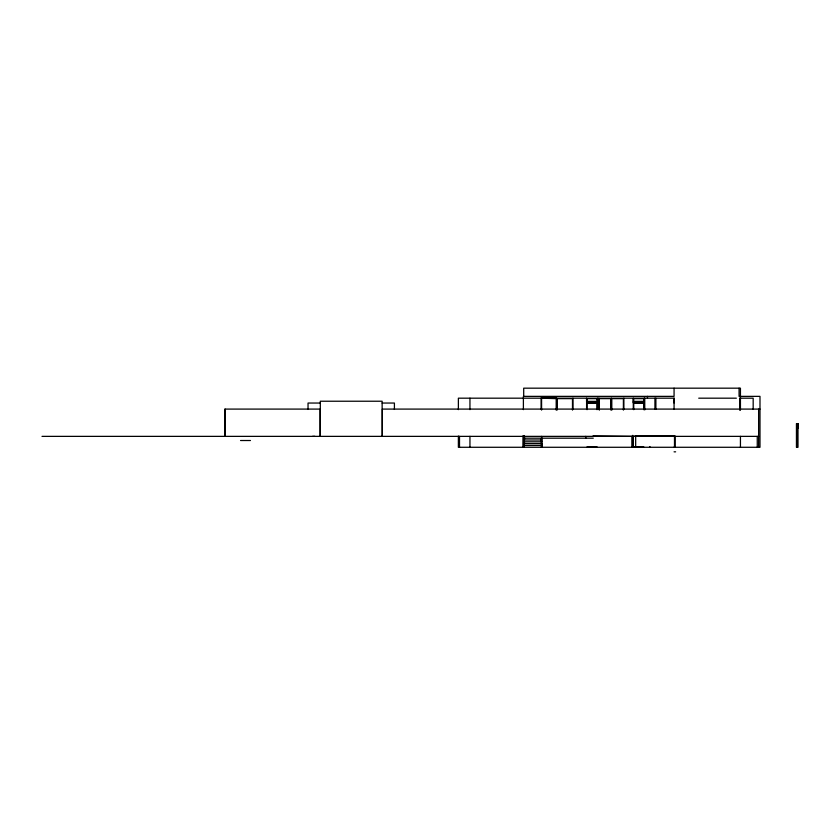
<?xml version="1.0" encoding="UTF-8"?>
<svg xmlns="http://www.w3.org/2000/svg" width="840" height="840" viewBox="0 0 840 840"><rect width="100%" height="100%" fill="white"/><g stroke="black" fill="none" stroke-linecap="round" stroke-linejoin="round"><path stroke-width="1.26" d="M586.572 402.728L597.502 402.728L597.502 409.091L597.502 398.181M633.287 402.728L644.207 402.728L644.207 409.091L644.207 398.181M541.38 447.363L541.212 438.186M586.603 401.814L597.481 401.814L586.603 401.814L586.593 398.181L586.593 409.091M633.308 401.814L644.196 401.814L633.308 401.814L633.297 398.181L633.297 409.091M556.647 409.332L556.637 398.181L541.128 398.181L541.128 409.332M556.185 410.088L556.196 398.632L541.139 398.181L556.637 398.181M586.572 402.759L597.481 402.728M633.287 402.759L644.196 402.728M523.236 398.181L458.378 398.181L458.378 409.637M523.394 398.181L674.3 398.181M698.723 398.181L736.344 398.181M739.756 398.181L753.175 398.181L753.175 409.374M599.319 398.632L599.319 410.088L599.308 398.632L610.911 398.632L610.89 410.088M740.219 398.632L739.756 410.088M673.88 401.814L674.069 402.759L674.3 401.814M673.88 402.728L674.069 398.181L674.069 409.374M320.313 403.043L308.038 403.043L308.038 409.458M382.137 403.043L394.411 403.043L394.411 409.458M759.99 409.091L382.368 409.091L382.368 436.37M798 427.276L796.635 427.276M798 428.18L796.635 428.221M593.019 435.907L631.071 436.37M634.883 435.907L674.888 435.907L674.888 447.279M42 436.37L758.625 436.37M593.282 438.186L523.772 438.186L523.856 443.73M523.772 440.003L542.021 440.003M240.534 440.517L250.457 440.517M523.813 441.819L542.073 441.819M523.856 443.636L542.115 443.636L542.157 447.279M523.898 445.463L542.157 445.463M587.045 446.828L597.041 446.828M633.749 446.828L643.755 446.828M674.3 446.828L674.94 446.828M674.069 451.826L675.623 451.826M524.664 443.636L524.664 442.932M797.811 423.633L797.811 428.18M797.318 423.633L797.318 447.279M796.866 423.633L796.866 447.279M796.635 423.633L796.635 447.279M758.625 409.091L758.625 447.279M757.26 436.37L757.26 447.279M740.439 409.7L740.439 388.175L523.698 388.175L523.698 396.365M740.439 436.37L740.439 447.279M740.219 398.181L740.219 410.088M739.074 388.175L739.074 396.365L759.99 396.365L759.99 447.279L458.378 447.279L458.378 436.076M674.615 435.907L674.615 447.279M674.51 435.907L674.51 447.279M674.069 388.175L674.069 396.365L523.394 396.365L523.394 409.637M655.893 398.181L655.893 409.374M654.927 398.181L654.927 409.374M649.887 446.786L649.887 447.363L649.614 446.786M647.462 396.365L647.462 398.181M644.752 398.181L644.752 409.909M643.755 409.679L643.755 403.179L633.749 403.179L633.749 409.679M635.67 435.907L635.67 447.279M633.245 436.37L633.245 445.463M633.066 436.37L631.428 436.37M633.066 446.786L632.793 447.363L632.793 435.351M623.847 398.181L623.857 409.332M623.396 410.088L623.406 398.632L611.803 398.632L611.803 410.088M611.352 398.181L611.363 409.332M598.857 398.181L598.847 409.332M597.041 409.679L597.041 403.179L587.045 403.179L587.045 409.679M585.784 436.37L585.784 438.186M572.943 398.181L572.953 409.332M572.502 410.088L572.481 398.632L557.088 398.632L557.088 410.088M541.937 438.186L541.937 447.279M541.579 398.632L541.59 410.088M541.643 436.37L541.643 438.186M524.496 440.003L524.496 435.907L522.858 436.37M524.223 435.907L524.223 447.279M523.898 441.819L523.94 447.279M523.677 436.37L523.677 447.279M523.488 435.907L523.394 447.279M523.131 435.907L523.131 447.279M469.949 398.181L469.949 409.637M469.949 436.37L469.949 447.279M459.501 436.37L459.501 447.279M382.137 436.37L382.137 401.226L320.313 401.226L320.313 436.37M320.082 436.37L320.082 409.091L224.889 409.091L224.889 436.37M314.864 436.37L312.585 436.37M225.109 409.091L225.109 436.37M632.247 436.37L632.247 447.279L632.247 436.37M597.041 398.632L587.045 398.632L587.055 401.363L597.041 401.363L597.041 398.632M643.755 398.632L633.749 398.632L633.759 401.363L643.755 401.363L643.755 398.632M798 423.633L796.446 423.633L796.446 447.279L798 447.279L798 423.633"/></g></svg>
